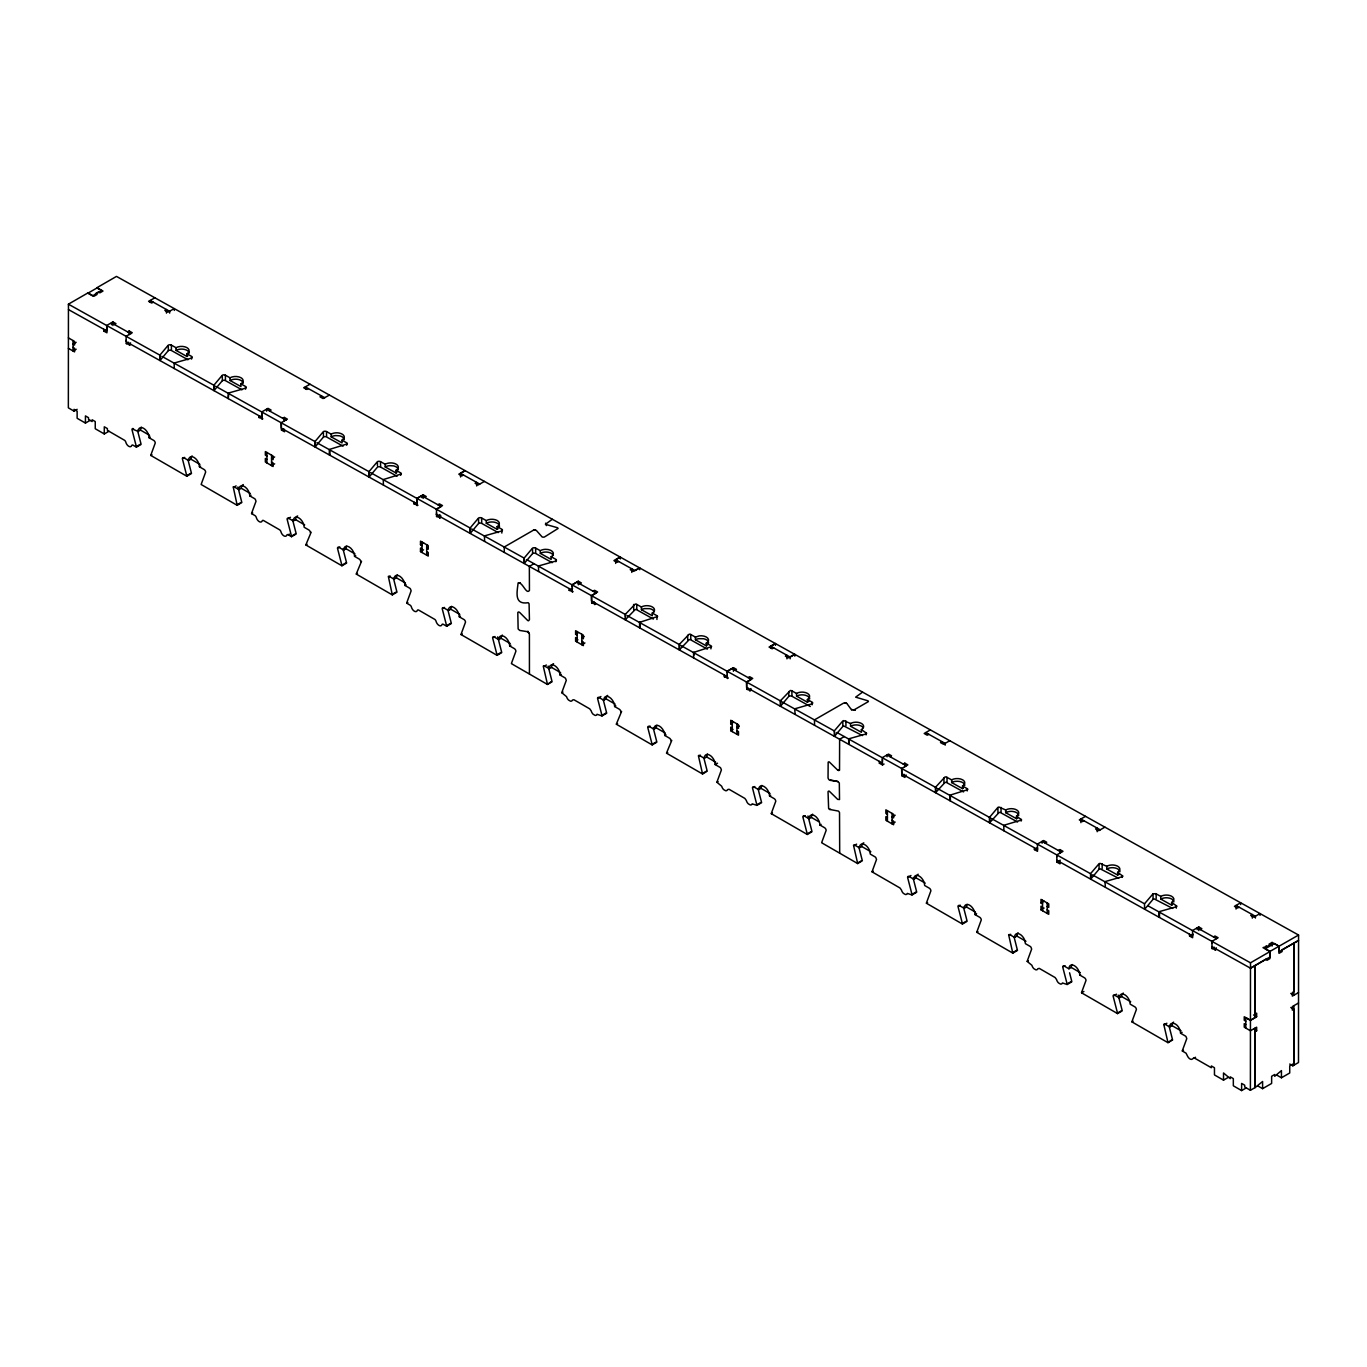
<?xml version="1.0" encoding="UTF-8"?>
<svg xmlns="http://www.w3.org/2000/svg" width="1367" height="1367" viewBox="0 0 1367 1367"><rect width="100%" height="100%" fill="white"/><g stroke="black" fill="none" stroke-linecap="round" stroke-linejoin="round"><path stroke-width="1.5" d="M114.435 324.543L115.973 323.637L112.88 321.911L106.677 325.5L106.746 330.917L68.435 309.574L68.35 407.844L74.04 411.125L77.133 409.331M1246.26 1087.91L1241.612 1090.593L1241.612 1083.416L1244.722 1085.21L1244.722 1087.004L1250.395 1090.285L1250.48 968.195L1266.85 958.575L1266.85 960.369L1269.96 958.575L1269.96 951.415L1298.565 935.045L1298.496 1062.518L1293.831 1065.218L1293.866 1005.685M1255.077 1028.069L1255.06 1087.602L1250.395 1090.285M1165.06 1024.276L1169.708 1026.976L1172.032 1025.626L1172.254 1024.02A7.604 4.391 60 0 1 1172.937 1022.721A7.724 4.46 60 0 1 1173.638 1022.123M544.562 666.054L549.209 668.736L549.585 666.652A7.706 4.46 60 0 1 551.67 664.909L552.644 664.892A7.672 4.426 60 0 1 559.188 671.077L560.077 675.008L564.725 677.707A2.221 1.282 60 0 1 565.579 678.476L566.28 680.39L561.905 692.283A2.187 1.264 60 0 0 561.837 692.761L566.57 696.674A4.391 2.529 60 0 0 568.587 700.075L570.415 701.134A4.391 2.529 60 0 0 572.431 700.058L573.884 699.716L589.741 708.858L591.21 710.891A4.391 2.529 60 0 0 593.21 714.292L595.038 715.351A4.391 2.529 60 0 0 597.054 714.275L602.01 715.932L606.658 713.249A2.204 1.264 60 0 0 606.589 712.703L603.308 700.007M703.715 757.455L707.217 771.176L702.57 773.995L698.383 755.678A2.153 1.247 60 0 1 699.665 755.609L704.33 758.309L704.723 756.207A7.706 4.46 60 0 1 706.79 754.481L707.764 754.464A7.672 4.426 60 0 1 714.309 760.633L715.197 764.58L719.845 767.263A2.221 1.282 60 0 1 720.699 768.049L721.4 769.946L717.026 781.839A2.187 1.264 60 0 0 716.974 782.317L721.708 786.247A4.391 2.529 60 0 0 723.707 789.63L725.535 790.69A4.391 2.529 60 0 0 727.552 789.613L729.021 789.272L744.861 798.413L746.331 800.464A4.391 2.529 60 0 0 748.33 803.847L750.175 804.907A4.391 2.529 60 0 0 752.175 803.83L756.908 805.368L761.573 802.685A2.204 1.264 60 0 0 761.504 802.139L758.002 788.588M913.139 878.144L916.625 891.694A2.204 1.264 60 0 1 916.693 892.241L912.028 894.941A2.204 1.264 60 0 0 911.977 894.394L907.603 877.443A2.204 1.264 60 0 1 909.158 876.555L913.805 879.237L914.181 877.153A7.655 4.426 60 0 1 919.222 876.11A7.655 4.426 60 0 1 924.263 882.962L924.673 885.508L929.321 888.191A2.204 1.264 60 0 1 930.876 890.891L926.501 902.767A2.187 1.264 60 0 0 926.433 903.245L962.419 924.024L967.084 921.341A2.204 1.264 60 0 0 967.016 920.794L963.513 907.244M962.419 924.024A2.204 1.264 60 0 0 962.368 923.477L957.994 906.543A2.204 1.264 60 0 1 959.549 905.638L964.196 908.337L964.572 906.253A7.655 4.426 60 0 1 969.613 905.193A7.655 4.426 60 0 1 974.637 912.045L975.064 914.608L979.712 917.291A2.204 1.264 60 0 1 981.267 919.974L976.892 931.867A2.187 1.264 60 0 0 976.824 932.345L1012.81 953.124L1017.475 950.441L1013.972 936.583M1069.575 972.791L1071.745 981.267A2.204 1.264 60 0 1 1071.813 981.814L1067.166 984.496A2.204 1.264 60 0 0 1067.097 983.95L1062.723 967.016A2.204 1.264 60 0 1 1064.278 966.11L1068.926 968.793L1069.319 966.708A7.655 4.426 60 0 1 1074.342 965.666A7.655 4.426 60 0 1 1079.383 972.535M1118.206 995.108L1122.136 1010.35A2.204 1.264 60 0 1 1122.204 1010.897L1117.557 1013.596A2.204 1.264 60 0 0 1117.488 1013.032L1113.114 996.099A2.204 1.264 60 0 1 1114.669 995.21L1119.317 997.893L1119.71 995.808A7.655 4.426 60 0 1 1124.733 994.749A7.655 4.426 60 0 1 1129.774 1001.618L1130.184 1004.164L1134.832 1006.847A2.204 1.264 60 0 1 1136.387 1009.529L1132.013 1021.422A2.187 1.264 60 0 0 1131.944 1021.901L1167.948 1042.662L1172.596 1039.979L1169.093 1026.121M529.439 674.051L529.405 634.049L527.799 631.742L519.75 630.443L518.127 628.957L517.803 612.724A2.204 1.264 60 0 1 519.75 612.536L527.457 620.259A2.187 1.264 60 0 0 528.516 620.806L529.439 619.695L529.08 603.855A2.187 1.264 60 0 0 528.158 602.71C514.009 604.949 516.999 592.441 518.127 582.906C522.587 581.659 526.295 595.089 529.439 590.441L529.354 566.382L534.019 563.7M839.697 853.179L839.526 812.699A2.187 1.264 60 0 0 838.415 811.092L829.649 809.435A2.187 1.264 60 0 1 828.624 808.495L828.043 791.835A2.204 1.264 60 0 1 829.291 791.203L837.698 799.387L839.526 799.541L839.321 782.983L837.698 781.48L830.008 780.318A2.204 1.264 60 0 1 828.043 777.874L828.163 762.256A2.187 1.264 60 0 1 829.291 761.949L837.698 770.134L839.526 770.27L839.628 739.257L844.276 736.574M862.56 692.112L855.657 697.153L867.96 700.81A2.204 1.247 -0.9 0 1 868.353 701.63L853.811 710.02M311.146 532.19L306.003 544.527A2.17 1.264 60 0 0 305.935 545.006L341.921 565.784L346.586 563.101A2.187 1.264 60 0 0 346.517 562.555L343.014 549.004M361.537 561.29L356.394 573.627A2.17 1.264 60 0 0 356.326 574.106L392.312 594.884L396.977 592.184L393.474 578.326M392.312 594.884L388.331 576.378A2.204 1.264 60 0 1 389.424 576.498L394.089 579.181A7.672 4.426 60 0 1 394.465 577.096A7.706 4.46 60 0 1 396.55 575.353A7.672 4.426 60 0 1 404.547 582.906L404.94 585.452L409.604 588.135A2.204 1.264 60 0 1 410.442 588.921L411.142 590.817L406.785 602.71A2.17 1.264 60 0 0 406.717 603.189L409.98 605.085A2.204 1.264 60 0 1 411.228 606.521L411.45 607.119A4.391 2.529 60 0 0 414.372 611.186A4.391 2.529 60 0 0 417.294 610.485L417.516 610.143A2.204 1.264 60 0 1 418.763 610.143L434.621 619.302A2.204 1.264 60 0 1 435.851 620.738L436.073 621.336A4.391 2.529 60 0 0 438.995 625.403A4.391 2.529 60 0 0 441.934 624.719L442.139 624.36A2.204 1.264 60 0 1 443.386 624.36L446.667 626.257L451.315 623.574A2.187 1.264 60 0 0 451.247 623.01L447.761 609.46M621.609 711.438L616.466 723.775A2.187 1.264 60 0 0 616.397 724.254L652.179 744.912L656.826 742.213A2.204 1.264 60 0 0 656.758 741.666L653.272 728.115M671.778 740.401L666.635 752.739A2.187 1.264 60 0 0 666.583 753.217L702.57 773.995M858.852 847.01L862.338 860.749L857.69 863.568L853.504 845.233A2.153 1.247 60 0 1 854.785 845.165L859.467 847.865A7.689 4.443 60 0 1 861.928 844.037L862.885 844.02A7.689 4.443 60 0 1 869.446 850.206L870.318 854.136L874.965 856.819A2.221 1.282 60 0 1 875.82 857.605L876.52 859.501L872.163 871.394A2.187 1.264 60 0 0 872.095 871.873L899.982 887.986L901.451 890.02A4.391 2.529 60 0 0 903.467 893.403L905.296 894.462A4.391 2.529 60 0 0 907.295 893.403L912.028 894.941M1012.81 953.124L1008.641 934.806A2.153 1.247 60 0 1 1009.905 934.738L1014.587 937.42A7.689 4.443 60 0 1 1017.048 933.593L1018.022 933.576A7.689 4.443 60 0 1 1024.567 939.761L1025.438 943.691L1030.103 946.374A2.221 1.282 60 0 1 1030.957 947.16L1031.658 949.074L1027.283 960.967A2.187 1.264 60 0 0 1027.215 961.428L1031.948 965.358A4.391 2.529 60 0 0 1033.965 968.759L1035.793 969.801A4.391 2.529 60 0 0 1037.792 968.742L1039.262 968.383L1055.119 977.542L1056.571 979.575A4.391 2.529 60 0 0 1058.588 982.976L1060.416 984.018A4.391 2.529 60 0 0 1062.432 982.958L1067.166 984.496M1169.708 1026.976A7.706 4.443 60 0 1 1171.314 1023.473C1176.56 1022.106 1180.37 1028.685 1180.575 1033.247L1185.223 1035.93A2.221 1.282 60 0 1 1186.078 1036.716L1186.778 1038.612L1182.404 1050.505A2.204 1.264 60 0 0 1182.335 1050.984L1186.078 1053.222L1187.513 1056.11A4.391 2.546 60 0 0 1192.485 1058.981L1193.938 1057.75L1211.367 1067.747L1211.367 1065.952L1214.46 1067.747L1214.46 1074.923L1223.516 1080.135L1228.164 1077.452M967.135 904.458L966.913 904.903A7.655 4.426 60 0 0 966.52 906.987L964.196 908.337M761.897 785.41L761.607 785.803A7.724 4.46 60 0 0 761.009 788.332L758.685 789.682L754.037 786.999A2.204 1.264 60 0 0 752.482 787.888L756.84 804.821A2.204 1.264 60 0 1 756.908 805.368M1072.138 964.538L1071.643 965.375A7.655 4.426 60 0 0 1071.267 967.46L1068.926 968.793M552.319 519.255L545.416 524.296L556.95 527.577A2.187 1.247 -0.9 0 1 558.078 528.465L544.527 536.958A2.204 1.247 -0.9 0 1 542.118 536.941L536.291 530.362L533.506 530.157L504.235 547.005L504.303 552.439M545.587 523.185L546.424 525.594M168.278 345.834L168.363 350.567L160.247 360.222A2.204 1.247 -0.8 0 1 159.871 360.512L159.785 355.095A2.204 1.247 -0.9 0 0 160.161 354.805L168.278 345.15A2.204 1.247 -0.9 0 1 171.371 345.116L176.035 347.714A7.689 4.357 -0.8 0 1 186.886 347.611A7.689 4.357 -0.8 0 1 186.886 353.763L186.92 356.479L176.07 350.43L176.035 347.714M222.291 375.925L222.36 380.658L214.243 390.313A2.204 1.247 -0.8 0 1 213.867 390.603L213.782 385.186A2.204 1.247 -0.8 0 0 214.175 384.879L222.274 375.241A2.187 1.247 -0.9 0 1 223.829 374.866L224.273 374.883A2.221 1.264 -0.9 0 1 225.384 375.207L230.032 377.805A7.655 4.34 -0.9 0 1 240.882 377.702A7.706 4.374 -0.9 0 1 242.984 379.906A7.655 4.34 -0.9 0 1 240.882 383.854L240.934 386.571L230.066 380.522L230.032 377.805M323.449 434.979L323.483 437.013L315.367 446.65A2.204 1.247 -0.8 0 1 314.991 446.941L314.906 441.524A2.204 1.247 -0.8 0 0 315.281 441.233L323.398 431.596A2.204 1.247 -0.9 0 1 326.491 431.562L331.156 434.142A7.706 4.374 -0.9 0 1 336.59 432.809A7.638 4.323 -0.9 0 1 339.563 433.151A7.706 4.374 -0.9 0 1 344.125 436.261A7.638 4.323 -0.9 0 1 344.108 437.953L342.006 440.191L342.058 442.908L331.19 436.859L331.156 434.142M380.504 467.053A2.136 1.213 -0.8 0 0 377.48 467.104L369.363 476.741A2.204 1.247 -0.9 0 1 368.987 477.032L368.902 471.615A2.204 1.247 -0.9 0 0 369.278 471.325L377.395 461.67A2.204 1.247 -0.9 0 1 380.504 461.653L385.152 464.233L385.204 466.95L396.054 472.999A7.689 4.357 -0.9 0 0 396.874 472.435M478.535 518.691L478.604 523.441L470.487 533.079A2.204 1.247 -0.9 0 1 470.111 533.369L470.026 527.952A2.204 1.247 -0.9 0 0 470.402 527.662L478.518 518.025A2.204 1.247 -0.9 0 1 481.628 517.99L486.276 520.588A7.689 4.357 -0.8 0 1 497.127 520.468A7.689 4.357 -0.8 0 1 497.144 526.637L497.178 529.337L486.31 523.288L486.276 520.588M532.532 548.782L532.6 553.532L524.484 563.17A2.204 1.247 -0.9 0 1 524.108 563.46L524.022 558.044A2.204 1.247 -0.8 0 0 524.415 557.753L532.532 548.116A2.204 1.247 -0.9 0 1 535.642 548.082L540.273 550.679A7.706 4.374 -0.9 0 1 545.689 549.329A7.689 4.357 -0.9 0 1 553.242 554.472A7.706 4.374 -0.9 0 1 551.14 556.728L551.174 559.428L540.324 553.379L540.273 550.679M653.323 619.029L636.834 609.836A2.187 1.247 -0.8 0 0 635.279 609.494L625.232 619.815L625.146 614.381A2.204 1.247 -0.6 0 0 625.539 614.091L635.194 604.077A2.187 1.247 -0.8 0 1 636.749 604.419L641.396 607.016A7.689 4.357 -0.9 0 1 646.83 605.684L648.334 605.752A7.672 4.357 -0.9 0 1 654.178 608.708A7.672 4.357 -0.9 0 1 652.247 613.065L652.298 615.782L641.448 609.733L641.396 607.016M707.337 649.12L690.831 639.927A2.187 1.247 -0.8 0 0 689.276 639.585L679.621 649.598A2.204 1.247 -0.9 0 1 679.228 649.889L679.16 644.472A2.204 1.247 -0.8 0 0 679.536 644.182L689.207 634.168A2.187 1.247 -0.8 0 1 690.745 634.51L695.41 637.107L699.34 635.877A7.672 4.357 -0.9 0 1 708.362 639.209L708.516 640.046A7.689 4.357 -0.9 0 1 706.261 643.156L706.295 645.856L695.444 639.807L695.41 637.107M788.776 691.565L788.844 696.299L780.745 705.953A2.204 1.247 -0.9 0 1 780.352 706.243L780.284 700.827A2.204 1.247 -0.9 0 0 780.66 700.536L790.314 690.506A2.187 1.23 -0.9 0 1 791.869 690.865L796.534 693.445A7.672 4.357 -0.9 0 1 801.951 692.112L803.454 692.18A7.672 4.357 -0.9 0 1 809.486 697.238A7.706 4.374 -0.9 0 1 807.384 699.494L807.419 702.211L796.568 696.162L796.534 693.445M862.457 735.566L843.952 726.048A2.221 1.264 -0.9 0 0 842.858 726.39L834.741 736.044A2.187 1.247 -0.9 0 1 834.366 736.335L834.28 730.918L842.773 720.973A2.221 1.264 -0.9 0 1 843.883 720.631L850.53 723.536A7.706 4.374 -0.9 0 1 854.46 722.306A7.638 4.323 -0.9 0 1 857.451 722.272A7.672 4.34 -0.9 0 1 863.295 725.228A7.672 4.34 -0.9 0 1 861.381 729.585L861.432 732.302L850.564 726.253L850.53 723.536M963.581 791.903L946.391 782.454A2.17 1.23 -0.9 0 0 945.075 782.385L935.865 792.382A2.187 1.247 -0.8 0 1 935.472 792.672L935.404 787.255A2.187 1.247 -0.8 0 0 935.78 786.965L944.99 776.969A2.17 1.23 -0.9 0 1 946.323 777.037L951.654 779.873A7.672 4.34 -0.9 0 1 962.505 779.771A7.655 4.34 -0.9 0 1 964.606 783.684A7.706 4.374 -0.9 0 1 962.505 785.94L962.539 788.639L951.688 782.59L951.654 779.873M1017.578 821.994L1000.405 812.545A2.17 1.23 -0.9 0 0 999.089 812.476L989.862 822.473A2.187 1.247 -0.8 0 1 989.486 822.763L989.4 817.346A2.187 1.247 -0.8 0 0 989.776 817.056L997.893 807.401A2.221 1.264 -0.9 0 1 999.004 807.06L1005.651 809.965L1005.685 812.682L1016.552 818.73A7.724 4.374 -0.9 0 0 1018.022 817.551M1118.702 878.332L1100.196 868.831A2.221 1.264 -0.9 0 0 1099.102 869.173L1090.986 878.81A2.187 1.247 -0.9 0 1 1090.61 879.101L1090.524 873.684L1099.017 863.756A2.221 1.264 -0.9 0 1 1100.127 863.397L1106.774 866.319A7.706 4.374 -0.9 0 1 1110.705 865.089A7.638 4.323 -0.9 0 1 1113.695 865.055A7.672 4.357 -0.9 0 1 1119.539 867.994A7.672 4.357 -0.9 0 1 1117.625 872.368M1172.698 908.423L1154.209 898.905A2.221 1.264 -0.9 0 0 1153.099 899.264L1144.982 908.901A2.187 1.247 -0.8 0 1 1144.606 909.192L1144.521 903.775L1153.013 893.847L1155.816 893.676L1160.771 896.41A7.706 4.374 -0.9 0 1 1164.701 895.18A7.672 4.34 -0.9 0 1 1167.726 895.146A7.621 4.323 -0.9 0 1 1171.639 896.291A7.672 4.34 -0.9 0 1 1171.622 902.459L1171.673 905.159L1160.822 899.11L1160.771 896.41M812.613 814.185L811.998 814.903A7.724 4.46 60 0 0 811.4 817.432L809.076 818.765L804.411 816.082A2.204 1.264 60 0 0 802.873 816.988L807.231 833.921A2.204 1.264 60 0 1 807.299 834.468L811.947 831.785A2.204 1.264 60 0 0 811.895 831.239L807.965 815.979M607.683 695.393L606.709 696.367A7.724 4.46 60 0 0 606.094 698.896L603.77 700.246L599.122 697.563A2.204 1.264 60 0 0 597.567 698.452L601.941 715.385A2.204 1.264 60 0 1 602.01 715.932M1123.247 993.04L1122.034 994.458A7.655 4.426 60 0 0 1121.658 996.543L1119.317 997.893M834.28 730.918L781.958 701.852M1090.524 873.684L990.938 818.286M68.487 309.591L68.401 304.175L87.932 292.914L93.947 296.263L97.057 294.469L95.502 293.615L98.339 291.957L99.894 292.828L103.003 291.034L96.972 287.685L116.485 276.407L1298.565 935.045M76.142 342.331L73.032 344.125L74.587 345.031L74.587 341.442L68.384 337.871M154.915 297.818L148.559 301.321L151.652 303.047L153.207 302.141M103.807 329.276L103.841 331.087L106.421 329.584M76.159 349.217L73.049 351.011L73.049 340.554M127.609 331.891L129.164 330.985L132.257 332.711L126.054 336.299L126.328 343.613L130.207 344.894M126.328 343.613L128.652 342.263M130.566 342.861L129.421 345.338M74.04 411.125L74.04 409.331L77.133 411.125L77.133 418.285L85.438 423.069L90.085 420.387M85.438 423.069L85.438 415.91L88.53 417.704L88.53 419.481L92.136 421.566L92.136 419.772L95.246 421.566L95.246 428.742L104.285 433.954L108.933 431.271M132.753 429.204L138.187 431.442L140.511 430.092A7.724 4.46 60 0 1 141.109 427.563A7.655 4.426 60 0 1 141.399 427.17M138.187 431.442A7.672 4.426 60 0 1 143.62 428.298A7.672 4.426 60 0 1 149.037 437.713L150.199 437.03M137.503 430.349L141.006 443.899A2.187 1.264 60 0 1 141.057 444.446L136.41 447.129A2.187 1.264 60 0 0 136.341 446.582L140.22 444.343M187.894 459.432L191.397 472.982A2.187 1.264 60 0 1 191.448 473.546L186.801 476.229L150.814 455.45L151.976 454.784M126.26 340.007L126.294 341.801L261.883 417.345L261.798 411.928L268 408.34L271.11 410.083L269.555 410.971M310.036 384.247L303.679 387.75L306.789 389.475L308.327 388.587M183.144 458.287L184.699 457.398M258.927 415.705L258.961 417.516L261.541 416.029M186.801 476.229A2.187 1.264 60 0 0 186.732 475.682L182.375 458.731A2.204 1.264 60 0 1 183.93 457.842L188.578 460.525L190.902 459.192A7.724 4.46 60 0 1 191.5 456.663A7.655 4.426 60 0 1 192.115 455.929M258.961 417.516L262.84 418.798M282.73 418.319L284.285 417.431L287.395 419.156L281.175 422.728L281.26 428.144L417.003 503.791L416.918 498.357L423.121 494.786L426.231 496.511L424.676 497.4M321.518 395.934L319.963 396.823L323.073 398.549L329.43 395.063M188.578 460.525A7.672 4.426 60 0 1 193.994 457.398A7.672 4.426 60 0 1 199.428 466.796L200.59 466.13M186.732 475.682L190.611 473.443M281.346 422.813L281.448 430.041L283.772 428.708M274.664 456.954L271.572 458.748L273.11 459.654L273.11 456.065L265.352 451.588L265.352 455.16L266.907 456.065M233.535 487.387L236.115 485.883M274.664 463.823L271.572 465.617L271.572 455.16M237.875 486.96L241.839 502.492L237.192 505.312L233.21 486.823A2.204 1.264 60 0 1 234.304 486.942L238.969 489.625L241.293 488.275A7.655 4.426 60 0 1 243.292 484.584M238.969 489.625A7.672 4.426 60 0 1 239.345 487.541A7.706 4.46 60 0 1 241.412 485.798A7.672 4.426 60 0 1 249.426 493.35L249.819 495.896L250.981 495.213M237.123 504.765L241.002 502.526M289.428 534.121L288.266 534.805A2.204 1.264 60 0 0 287.019 534.805L286.797 535.146A4.391 2.529 60 0 1 283.875 535.847A4.391 2.529 60 0 1 280.953 531.78L280.731 531.182A2.204 1.264 60 0 0 279.483 529.73L263.643 520.588A2.204 1.264 60 0 0 262.396 520.588L262.174 520.93A4.391 2.529 60 0 1 259.252 521.63A4.391 2.529 60 0 1 256.33 517.563L256.107 516.965A2.204 1.264 60 0 0 254.86 515.513L251.596 513.633L252.758 512.967M287.873 518.759L290.47 517.273M292.623 519.904L296.126 533.455A2.187 1.264 60 0 1 296.195 534.001L291.53 536.701A2.187 1.264 60 0 0 291.479 536.137L287.104 519.204A2.204 1.264 60 0 1 288.659 518.315L293.307 520.998L295.631 519.648A7.724 4.46 60 0 1 296.246 517.119A7.655 4.426 60 0 1 297.647 515.94M291.479 536.137L295.357 533.899M305.935 545.006L307.097 544.339M465.002 470.607L458.799 474.178L461.909 475.904L463.464 475.015M440.447 517.768L436.569 516.487L436.466 509.259L441.114 506.559L421.737 495.76L417.072 498.442L417.106 500.254M460.559 476.98L460.508 473.375L465.173 470.692M414.064 502.15L414.081 503.945L417.448 502.014M338.264 547.842L339.819 546.954M414.081 503.945L417.96 505.226M341.921 565.784A2.187 1.264 60 0 0 341.87 565.237L337.495 548.304A2.204 1.264 60 0 1 339.05 547.398L343.698 550.098L346.022 548.748A7.724 4.46 60 0 1 346.637 546.219M437.85 504.748L439.405 503.859L442.515 505.585L436.312 509.173M343.698 550.081A7.672 4.426 60 0 1 349.132 546.954A7.672 4.426 60 0 1 354.549 556.352L355.728 555.685M484.396 481.406L478.194 484.977L475.084 483.252L476.639 482.363L476.69 485.968M341.853 565.237L345.731 562.999M436.569 516.487L439.935 514.539M440.806 515.735L439.678 518.213M356.326 574.106L357.488 573.422M426.692 548.304L428.247 549.209L428.247 545.621L420.489 541.144L420.489 544.732L423.582 542.938M422.027 548.902L420.489 548.013L420.489 551.602L423.582 549.807M388.655 576.942L390.21 576.054M394.089 579.181L396.413 577.831A7.655 4.426 60 0 1 397.301 574.926M404.94 585.452L406.102 584.786M392.244 594.32L396.122 592.082M406.717 603.189L407.879 602.522M443.011 608.315L444.548 607.426M451.64 606.299A7.655 4.426 60 0 0 451.366 606.692A7.724 4.46 60 0 0 450.751 609.221L448.427 610.553L443.779 607.871A2.204 1.264 60 0 0 442.225 608.759L446.599 625.71A2.187 1.264 60 0 1 446.667 626.257M448.427 610.553A7.672 4.426 60 0 1 453.861 607.426A7.672 4.426 60 0 1 459.295 616.825L460.457 616.158M446.599 625.71L450.478 623.472M520.331 582.94L519.75 583.282A2.187 1.264 60 0 0 518.691 582.735M497.708 636.868L501.638 652.11A2.187 1.264 60 0 1 501.706 652.657L497.058 655.34L461.055 634.561L462.234 633.895M579.796 583.846L581.351 582.94L578.241 581.214L572.038 584.803L572.124 590.219L436.381 514.59M620.14 557.035L613.92 560.607L617.03 562.35L618.585 561.444M615.697 563.426L615.628 559.804L620.293 557.121L620.31 558.932M569.185 588.579L569.202 590.39L572.568 588.442M493.384 637.415L494.939 636.509M569.202 590.39L573.081 591.672M497.058 655.34A2.187 1.264 60 0 0 496.99 654.793L492.616 637.859A2.204 1.264 60 0 1 494.171 636.971L498.818 639.653L501.142 638.304A7.724 4.46 60 0 1 501.757 635.775A7.655 4.426 60 0 1 502.355 635.057M592.988 591.176L594.542 590.288L597.635 592.014L591.433 595.602L591.518 601.019L727.244 676.648L727.159 671.231L733.378 667.643L736.471 669.369L734.916 670.274M528.038 631.281L527.457 631.605A2.187 1.264 60 0 1 528.516 632.306M639.517 567.835L633.314 571.423L630.221 569.697L631.759 568.792L631.81 572.414M498.818 639.653A7.672 4.426 60 0 1 504.252 636.509A7.672 4.426 60 0 1 509.686 645.925L510.848 645.241M496.99 654.793L500.869 652.555M572.226 586.699L572.209 584.888L576.857 582.188L596.251 593.005L591.586 595.687L591.689 602.915L594.03 601.565M591.689 602.915L595.568 604.197M584.136 636.526L581.812 637.876L583.367 638.765L583.367 635.177L575.61 630.7L575.61 634.288L577.933 632.938M577.164 638.474L575.61 637.569L575.61 641.157L577.933 639.807M543.776 666.498L546.373 665.011M584.922 642.951L581.812 644.746L581.812 634.288M549.209 668.736L551.533 667.404A7.655 4.426 60 0 1 552.148 664.875A7.706 4.46 60 0 1 552.746 664.157A7.655 4.426 60 0 1 553.532 663.696M560.077 675.008L561.239 674.341M548.133 666.088L552.097 681.757L547.449 684.44L551.26 681.655M561.837 692.761L562.999 692.078M598.336 698.007L600.933 696.521M603.77 700.246A7.672 4.426 60 0 1 609.204 697.102A7.672 4.426 60 0 1 614.637 706.517L615.799 705.833M601.941 715.385L605.82 713.147M616.397 724.254L617.559 723.587M775.448 645.361L775.414 643.549L769.057 647.052L772.15 648.778L773.705 647.873M770.783 648.043L770.766 646.232L775.414 643.549M724.305 675.008L724.339 676.819L726.919 675.315M724.339 676.819L728.218 678.1M648.522 726.971L650.077 726.082M652.179 744.912A2.204 1.264 60 0 0 652.11 744.349L647.736 727.415A2.204 1.264 60 0 1 649.291 726.526L653.939 729.209L656.28 727.876A7.724 4.46 60 0 1 656.878 725.33M748.108 677.622L749.663 676.716L752.756 678.442L746.553 682.03L746.741 689.293L750.62 690.574M794.637 654.263L788.434 657.852L785.341 656.126L786.879 655.22L786.948 658.843M770.766 646.232L790.143 657.049L794.808 654.366L794.825 656.16M653.956 729.209A7.672 4.426 60 0 1 659.372 726.065A7.672 4.426 60 0 1 664.806 735.48L665.968 734.814M746.741 689.293L748.296 688.404M652.11 744.349L655.989 742.11M750.979 688.558L749.851 691.036M666.583 753.217L667.745 752.551M739.274 726.082L736.933 727.432L738.488 728.321L738.488 724.749L730.73 720.272L730.73 723.844L733.054 722.511M732.285 728.03L730.73 727.124L730.73 730.713L733.054 729.38M698.913 756.071L700.451 755.165M704.33 758.309L706.671 756.959A7.655 4.426 60 0 1 707.269 754.43A7.706 4.46 60 0 1 707.542 754.037M715.197 764.58L717.521 763.23M702.501 773.449L706.38 771.21M851.692 710.071L846.839 703.458L843.747 703.031L814.476 719.879L814.561 725.296M716.974 782.317L718.136 781.634M753.251 787.443L754.806 786.538M758.685 789.682A7.672 4.426 60 0 1 764.119 786.538A7.672 4.426 60 0 1 769.536 795.953L770.698 795.269M756.84 804.821L760.718 802.583M838.279 769.792L838.757 770.68M807.299 834.468L771.313 813.69L772.475 813.023M830.589 779.976L838.056 781.599M930.38 729.91L924.177 733.481L927.27 735.207L928.825 734.318M890.037 756.703L891.592 755.814L888.499 754.088L882.296 757.66L882.484 764.939L884.039 764.033M879.357 761.402L879.374 763.196L880.16 762.752M803.642 816.526L805.197 815.638M903.228 764.05L904.783 763.162L907.876 764.888L901.673 768.459L901.793 775.687L904.886 777.413L906.031 774.935M942.017 741.666L940.462 742.554L943.555 744.28L949.775 740.709M830.589 809.23L829.649 809.435M901.793 775.687L904.117 774.337M809.076 818.782A7.672 4.426 60 0 1 814.493 815.638A7.672 4.426 60 0 1 819.927 825.036L821.089 824.369M807.231 833.921L811.109 831.683M895.163 815.21L892.07 816.988L893.608 817.893L893.608 814.305L885.867 809.828L885.867 813.416L887.405 814.305M854.033 845.626L856.613 844.14M895.163 822.063L892.07 823.857L892.07 813.416M859.467 847.865L861.791 846.515A7.655 4.426 60 0 1 862.167 844.43A7.689 4.443 60 0 1 863.004 843.268A7.655 4.426 60 0 1 863.79 842.824M857.622 863.004L861.5 860.766M872.095 871.873L873.257 871.206M908.372 876.999L910.969 875.512M913.805 879.237L916.129 877.904A7.655 4.426 60 0 1 916.522 875.803L918.146 874.197M911.977 894.377L915.856 892.138M926.433 903.245L927.595 902.579M1085.518 816.338L1079.298 819.91L1082.408 821.635L1083.946 820.747M1034.392 847.779L1034.426 849.591L1037.006 848.104M1045.174 843.131L1046.729 842.243L1043.619 840.517L1037.416 844.088L1037.519 851.316L1034.426 849.591M958.763 906.099L960.317 905.193M1058.348 850.479L1059.903 849.591L1063.013 851.316L1056.811 854.905L1056.913 862.133L1060.006 863.859L1059.989 862.047M1104.895 827.138L1098.692 830.709L1095.582 828.983L1097.137 828.094L1097.188 831.7M1056.913 862.133L1060.279 860.185M975.064 914.608L976.602 913.703M962.368 923.477L966.247 921.238M976.824 932.345L977.986 931.679M1047.19 906.56L1048.745 907.449L1048.745 903.86L1040.988 899.383L1040.988 902.972L1044.08 901.178M1042.543 907.158L1040.988 906.253L1040.988 909.841L1044.08 908.047M1009.154 935.182L1010.709 934.293M1014.587 937.42L1016.911 936.087A7.655 4.426 60 0 1 1017.287 934.003A7.689 4.443 60 0 1 1018.125 932.824M1012.742 952.577L1016.621 950.338M1027.215 961.428L1028.377 960.762M1063.509 966.554L1065.047 965.666M1079.417 972.535L1079.793 975.064L1080.562 974.62M1067.097 983.95L1070.976 981.711M1117.557 1013.596L1081.57 992.818L1083.894 991.468M1200.294 929.577L1201.849 928.671L1198.739 926.946L1192.537 930.534L1192.639 937.745L1189.546 936.019L1189.512 934.225M1189.546 936.019L1192.913 934.088M1239.066 907.175L1237.528 908.081L1234.418 906.355L1240.638 902.767L1240.655 904.578M1213.469 936.908L1215.024 936.019L1218.134 937.745L1211.931 941.333L1212.033 948.561L1215.912 949.843M1113.9 995.654L1116.48 994.168M1212.033 948.561L1214.357 947.211M1216.271 947.809L1215.143 950.287M1117.488 1013.032L1121.367 1010.794M1131.944 1021.901L1133.123 1021.234M1269.96 951.415L1265.295 948.732L1274.352 943.503L1278.999 946.186L1278.999 953.363L1282.109 951.569L1282.109 949.775L1298.565 940.428L1279.136 951.74L1279.051 946.323L1272.079 942.427L1268.969 944.221L1270.524 945.093L1263.023 947.656L1269.994 951.552L1270.08 956.968L1250.566 968.229L1211.999 946.75M1147.904 905.757L1250.48 962.812L1269.994 951.552M1164.274 1024.737L1166.871 1023.234M1180.575 1033.247L1182.113 1032.341M1167.948 1042.662L1171.758 1039.877M1182.335 1050.984L1183.497 1050.317M1245.781 1028.069L1245.781 1017.629L1250.429 1020.312L1255.094 1017.629L1255.145 965.495L1255.094 1014.041L1256.649 1013.152L1256.649 1016.723L1250.429 1020.312L1244.243 1016.74L1244.243 1020.312L1245.781 1021.217M1298.53 992.545L1292.328 996.133L1292.328 992.545L1293.866 991.656L1293.866 942.974L1293.883 995.244L1290.773 993.45M1194.382 1057.938L1195.544 1057.272M1298.53 1003.002L1292.328 1006.573L1292.328 1010.162L1293.866 1009.273L1293.866 1065.235L1292.84 1065.833L1289.73 1064.039M1245.781 1024.498L1244.243 1023.61L1244.243 1027.181L1250.429 1030.769L1256.649 1027.181L1256.649 1030.769L1255.094 1031.658L1255.094 1087.619L1262.595 1081.502L1262.595 1088.662L1257.93 1085.979M1262.595 1088.662L1271.635 1083.45L1271.635 1076.273L1274.745 1074.479L1274.745 1076.273L1281.443 1070.617L1281.443 1077.777L1276.778 1075.094M1281.443 1077.777L1289.73 1072.992L1289.73 1065.833L1292.84 1064.039L1292.84 1065.833M484.619 541.332L484.431 535.984A2.187 1.247 -0.8 0 1 484.926 535.761L501.792 530.977A2.204 1.247 -0.9 0 0 501.792 529.217L497.144 526.637M538.632 571.423L538.427 566.075A2.17 1.23 -0.9 0 1 538.94 565.853L555.788 561.068A2.187 1.247 -0.9 0 0 555.788 559.308L551.14 556.728M1105.373 886.961L1104.929 881.715A2.153 1.23 -0.8 0 1 1105.425 881.493L1122.29 876.708A2.221 1.264 -0.9 0 0 1122.888 876.093L1117.625 872.368L1117.676 875.068L1106.809 869.019L1106.774 866.319M795.133 714.087L794.671 708.841L812.032 703.851A2.187 1.247 -0.9 0 0 812.63 702.706A2.17 1.23 -0.8 0 0 812.032 702.091L807.384 699.494M640.064 622.19L640.149 627.607A2.17 1.23 -0.9 0 0 639.636 627.829L639.551 622.412A2.17 1.23 -0.9 0 1 640.064 622.19L657.561 616.534A2.187 1.247 -0.8 0 0 657.168 615.833L652.264 613.065M693.633 657.92L693.547 652.503A2.17 1.23 -0.9 0 1 694.06 652.281L711.558 646.625A2.187 1.23 -0.8 0 0 710.908 645.754L706.261 643.156M533.506 530.157L535.454 530.037M844.721 702.826L845.216 702.843A2.238 1.264 -0.9 0 1 846.549 703.236M324.782 397.746L305.388 386.946L305.422 388.741M460.508 473.375L479.749 484.089M615.628 559.804L635.023 570.603L639.671 567.92L639.705 569.731M1100.247 829.82L1080.853 819.021L1080.904 822.644M186.886 353.763L191.534 356.36A2.204 1.247 -0.9 0 1 191.534 358.12L174.686 362.887A2.187 1.247 -0.9 0 0 174.173 363.109L174.258 368.526M240.882 383.854L245.547 386.451A2.204 1.247 -0.9 0 1 245.547 388.211L228.682 392.978A2.187 1.247 -0.9 0 0 228.186 393.2L228.255 398.617L228.716 394.328M342.006 440.191L346.671 442.788A2.221 1.264 -0.9 0 1 347.133 443.164A2.153 1.23 -0.8 0 1 347.252 443.916L329.806 449.316A2.187 1.247 -0.8 0 0 329.31 449.538L329.379 454.972A2.187 1.247 -0.9 0 1 329.891 454.75L329.84 450.683M385.221 464.267A7.638 4.323 -0.9 0 1 389.151 463.02A7.638 4.34 -0.9 0 1 393.525 463.208A7.706 4.374 -0.9 0 1 396.02 464.131A7.706 4.374 -0.9 0 1 398.122 466.318A7.638 4.323 -0.9 0 1 398.122 468.044A7.706 4.374 -0.9 0 1 396.02 470.282L400.668 472.879A2.221 1.264 -0.9 0 1 401.129 473.255A2.153 1.23 -0.8 0 1 401.266 474.007L383.819 479.407A2.187 1.247 -1 0 0 383.307 479.629L383.392 485.046M861.381 729.585L866.627 733.31A2.221 1.264 -0.9 0 1 866.046 733.942L849.18 738.71A2.153 1.213 -0.9 0 0 848.685 738.932L848.753 744.349L849.197 740.06M962.505 785.94L967.614 788.913A2.17 1.23 -0.8 0 1 967.751 789.648L950.304 795.064A2.153 1.23 -0.9 0 0 949.809 795.286L949.877 800.703A2.153 1.23 -0.8 0 1 950.39 800.481L950.321 796.414M1005.719 809.999A7.638 4.323 -0.8 0 1 1015.373 809.349A7.638 4.323 -0.8 0 1 1018.176 814.595A7.706 4.374 -0.9 0 1 1016.501 816.014L1021.627 819.978L1004.318 825.138A2.153 1.23 -0.9 0 0 1003.805 825.36L1003.891 830.794M1171.639 902.459L1176.884 906.167A2.221 1.264 -0.9 0 1 1176.286 906.799L1159.438 911.584A2.153 1.23 -0.9 0 0 1158.926 911.806L1159.011 917.223A2.153 1.23 -0.9 0 1 1159.506 917.001L1159.455 912.934M187.963 359.743L171.456 350.55A2.204 1.247 -0.9 0 0 168.346 350.567M241.959 389.817L225.452 380.641A2.204 1.247 -0.9 0 0 222.36 380.658M343.083 446.172L326.576 436.979A2.136 1.213 -0.8 0 0 323.483 437.013M380.59 467.07L397.079 476.263M498.203 532.6L481.714 523.407A2.204 1.247 -0.9 0 0 478.604 523.441M552.2 562.691L535.71 553.498A2.204 1.247 -0.9 0 0 532.6 553.532M810.289 706.483L791.954 696.281A2.187 1.247 -0.9 0 0 788.844 696.316M130.873 333.702L111.479 322.902L111.513 324.697M285.993 420.13L266.599 409.331L266.633 411.142M906.338 765.776L887.029 755.028L887.046 756.822M1061.458 852.205L1042.064 841.406L1042.098 843.217M1216.579 938.651L1197.202 927.834L1197.219 929.645M68.401 304.175L159.785 355.095M161.802 356.309L213.782 385.186M215.473 386.212L314.906 441.524M316.939 442.754L368.902 471.615M370.594 472.64L470.026 527.952M471.769 529.012L524.022 558.044M526.688 559.616L625.146 614.381M627.18 615.611L679.16 644.472M680.851 645.514L780.284 700.827M836.946 732.49L935.404 787.255M937.266 788.383L989.4 817.346M1092.404 874.829L1144.521 903.775M882.364 763.076L746.638 687.447L746.638 682.082L751.286 679.382L731.977 668.634L727.329 671.317L727.347 673.128M1056.879 860.321L1192.622 935.951L1192.588 934.139M103.841 331.087L106.934 332.813L106.831 325.585M281.448 430.041L284.541 431.767L284.524 429.973M879.374 763.196L882.484 764.939M1290.773 1007.479L1293.866 1009.273M1253.539 1014.946L1256.649 1016.723M420.489 544.732L422.027 545.621M575.61 634.288L577.164 635.177M730.73 723.844L732.285 724.749M1040.988 902.972L1042.543 903.86M73.032 347.406L74.587 348.312L74.587 351.9L68.384 348.312M266.907 459.346L265.352 458.458L265.352 462.029L273.11 466.506L273.11 462.935L271.572 462.029M426.692 551.602L428.247 552.49L428.247 556.079L420.489 551.602M581.812 641.157L583.367 642.046L583.367 645.634L575.61 641.157M736.933 730.713L738.488 731.618L738.488 735.19L730.73 730.713M887.405 817.586L885.867 816.697L885.867 820.285L893.608 824.762L893.608 821.174L892.07 820.285M1047.19 909.841L1048.745 910.73L1048.745 914.318L1040.988 909.841M1253.539 1028.975L1256.649 1030.769M140.511 430.092L149.567 435.321M190.902 459.192L199.941 464.404M241.293 488.275L250.332 493.504M295.631 519.648L304.687 524.877M346.022 548.748L355.078 553.977M396.413 577.831L405.469 583.06M450.751 609.221L459.808 614.432M501.142 638.304L510.199 643.532M551.533 667.404L560.59 672.632M606.094 698.896L615.15 704.125M656.28 727.876L665.319 733.088M706.671 756.959L715.71 762.188M761.009 788.332L770.065 793.561M811.4 817.432L818.645 821.601M861.791 846.515L870.83 851.744M916.129 877.904L925.186 883.116M966.52 906.987L975.577 912.216M1016.911 936.087L1025.968 941.299M1071.267 967.46L1080.306 972.689M1121.641 996.543L1130.697 1001.772M1172.032 1025.626L1181.088 1030.855M149.037 437.713L153.702 440.396A2.187 1.264 60 0 1 155.24 443.062L150.883 454.972A2.17 1.264 60 0 0 150.814 455.45M199.428 466.796L204.076 469.479A2.187 1.264 60 0 1 205.631 472.162L201.274 484.072A2.17 1.264 60 0 0 201.205 484.533L237.192 505.312M249.819 495.896L254.467 498.579A2.204 1.264 60 0 1 255.321 499.365L256.022 501.262L251.648 513.155A2.17 1.264 60 0 0 251.596 513.633M354.549 556.352L359.213 559.052A2.187 1.264 60 0 1 360.751 561.717M459.295 616.825L463.943 619.507A2.187 1.264 60 0 1 465.498 622.19L461.123 634.1A2.17 1.264 60 0 0 461.055 634.561M509.686 645.925L514.334 648.607A2.187 1.264 60 0 1 515.889 651.273L511.514 663.183A2.17 1.264 60 0 0 511.446 663.661L547.449 684.44M614.637 706.517L619.285 709.2A2.204 1.264 60 0 1 620.84 711.882M664.806 735.48L669.454 738.163A2.204 1.264 60 0 1 671.009 740.863M769.536 795.953L774.2 798.636A2.204 1.264 60 0 1 775.755 801.318L771.381 813.211A2.187 1.264 60 0 0 771.313 813.69M819.927 825.036L824.591 827.736A2.204 1.264 60 0 1 826.129 830.418L821.772 842.311A2.187 1.264 60 0 0 821.704 842.79L857.69 863.568M1079.793 975.064L1084.441 977.764A2.204 1.264 60 0 1 1085.996 980.447L1081.622 992.339A2.187 1.264 60 0 0 1081.57 992.818M1241.612 1090.593L1233.324 1085.791L1233.324 1078.631L1230.215 1076.837L1230.215 1078.631L1223.516 1072.975L1223.516 1080.135M136.41 447.129L133.146 445.249A2.204 1.264 60 0 0 131.898 445.249L131.676 445.591A4.391 2.529 60 0 1 128.754 446.291A4.391 2.529 60 0 1 125.832 442.207L125.61 441.609A2.204 1.264 60 0 0 124.363 440.174L107.395 430.366L107.395 428.589L104.285 426.794L104.285 433.954M288.266 534.805L291.53 536.701M528.824 632.682L529.285 633.587M1167.879 1042.115L1163.761 1024.344A2.153 1.247 60 0 1 1165.043 1024.276M547.398 684.03L543.263 666.122A2.153 1.247 60 0 1 544.544 666.054M136.341 446.582L131.984 429.648A2.204 1.264 60 0 1 133.539 428.76M398.293 469.718L397.78 468.317A7.689 4.357 -0.9 0 0 393.423 465.874L389.68 465.669A7.689 4.357 -0.9 0 0 385.204 466.95M1173.911 901.878L1173.399 900.477A7.672 4.357 -0.9 0 0 1167.828 897.863A7.724 4.391 -0.9 0 0 1164.052 897.982A7.724 4.374 -0.9 0 0 1160.822 899.11M1252.309 918.146L1252.257 914.523L1250.702 915.429L1253.812 917.154L1260.015 913.566L1260.049 915.377M1211.931 941.333L1211.948 943.145M1056.794 854.905L1056.828 856.699M1037.468 847.711L1037.502 849.505L901.759 773.876L901.673 768.459M904.783 763.162L904.834 766.767M882.399 759.505L882.433 761.316M727.415 676.733L727.432 678.545M572.277 590.305L572.312 592.116M436.517 512.864L436.551 514.675M421.737 495.76L421.754 497.571M417.157 503.876L417.191 505.67M261.951 412.014L262.054 419.242M112.88 321.911L112.931 325.534M1272.079 942.427L1272.13 946.049M1266.132 945.861L1266.184 949.484M1255.402 918.06L1255.367 916.266L1235.973 905.45L1236.041 909.072M1250.48 962.812L1250.566 968.229M1198.739 926.946L1198.791 930.551M1176.303 905.723L1176.303 908.166M1156.123 893.813L1156.192 898.546M1153.013 893.847L1153.099 899.264M1122.29 875.632L1122.29 877.392M1102.127 863.722L1102.195 868.472M1099.034 864.44L1099.102 869.173M1090.917 874.743L1090.969 877.46M1059.903 849.591L1059.955 853.196M1021.166 819.294L1021.166 821.054M1016.501 816.014L1016.552 818.73M1001.003 807.384L1001.071 812.118M997.91 808.085L997.978 812.835M989.776 817.056L989.845 821.123M967.17 789.203L967.17 790.963M946.989 777.293L947.058 782.027M945.144 745.203L945.127 743.392L925.732 732.592L925.767 734.387M943.896 777.994L943.965 782.744M935.78 786.965L935.831 791.032M866.046 732.866L866.08 734.882M855.178 710.327L855.178 709.644A2.187 1.23 -0.9 0 1 851.709 709.388M845.883 720.939L845.951 725.689M842.79 721.656L842.858 726.39M834.673 731.977L834.724 734.677M812.049 702.775L812.083 704.808M791.869 690.865L791.937 695.598M790.143 657.049L790.177 658.843M780.66 700.536L780.711 704.586M733.378 667.643L733.43 671.265M710.943 647.104L710.925 648.864M694.06 652.281L694.111 654.998M690.745 634.51L690.813 639.26M687.652 635.228L687.721 639.961M679.536 644.182L679.587 648.248M656.929 616.329L656.946 619.456M636.749 604.419L636.817 609.169M633.639 604.453L633.724 609.87M625.539 614.091L625.573 616.807M578.241 581.214L578.309 584.82M555.805 559.992L555.805 561.752M535.625 548.082L535.693 552.815M524.432 559.103L524.467 561.82M501.792 529.9L501.843 533.062M481.628 517.99L481.697 522.724M470.402 527.662L470.47 531.729M423.121 494.786L423.172 498.391M400.685 473.563L400.685 475.323M396.02 470.282L396.054 472.999M380.504 461.653L380.573 466.386M377.412 462.354L377.463 465.737M369.278 471.325L369.346 475.391M346.671 443.472L346.671 445.232M326.508 431.562L326.576 436.295M323.415 432.262L323.432 434.296M315.281 441.233L315.367 446.65M284.285 417.431L284.336 421.036M245.547 387.117L245.582 389.151M225.384 375.207L225.452 379.958M214.158 384.879L214.226 388.946M191.551 357.043L191.585 359.06M174.327 310.429L174.31 308.617L167.936 312.12L164.843 310.394L166.398 309.489L166.449 313.111M171.371 345.116L171.456 349.867M169.679 313.111L169.645 311.317L150.267 300.501L150.285 302.312M160.161 354.805L160.229 358.855M129.164 330.985L129.216 334.607M594.782 602.83L594.799 604.641M1047.19 902.972L1047.19 913.412M1042.543 900.289L1042.543 910.73M887.405 810.716L887.405 821.174M736.933 723.844L736.933 734.301M732.285 721.161L732.285 731.618M577.164 631.605L577.164 642.046M426.692 544.732L426.692 555.173M422.027 542.05L422.027 552.49M266.907 452.477L266.907 462.935M310.36 532.634A2.187 1.264 60 0 0 308.822 529.952L304.175 527.269A7.672 4.426 60 0 0 298.741 517.854A7.672 4.426 60 0 0 293.307 520.998M1172.493 904.612A7.621 4.323 -0.8 0 1 1171.673 905.159M1106.809 869.019A7.724 4.374 -0.9 0 1 1110.055 867.891A7.724 4.391 -0.9 0 1 1113.815 867.772A7.672 4.34 -0.9 0 1 1119.761 871.087A7.724 4.391 -0.9 0 1 1119.915 871.787M1119.146 873.889A7.724 4.374 -0.9 0 1 1117.676 875.068M1005.685 812.682A7.638 4.34 -0.9 0 1 1010.179 811.4A7.621 4.323 -0.9 0 1 1012.691 811.434A7.638 4.34 -0.9 0 1 1018.723 815.433M963.359 788.075A7.724 4.374 -0.9 0 1 962.539 788.639M951.637 782.556A7.724 4.374 -0.9 0 1 954.867 781.428L957.43 781.258A7.689 4.357 -0.9 0 1 964.794 785.376M850.564 726.253A7.724 4.374 -0.9 0 1 857.587 724.988A7.672 4.357 -0.9 0 1 863.141 727.62M796.568 696.162A7.604 4.323 -0.9 0 1 804.736 695.102A7.672 4.357 -0.9 0 1 809.503 698.212A7.706 4.374 -0.9 0 1 809.674 698.913M808.888 701.032A7.706 4.374 -0.9 0 1 807.419 702.211M695.444 639.807A7.706 4.374 -0.9 0 1 698.691 638.679L703.663 638.748A7.672 4.357 -0.9 0 1 708.499 643.31M707.115 645.309A7.706 4.374 -0.9 0 1 706.295 645.856M641.448 609.733A7.706 4.374 -0.9 0 1 644.677 608.605L649.667 608.657A7.672 4.357 -0.9 0 1 654.383 611.784M540.324 553.379A7.706 4.374 -0.9 0 1 543.553 552.251A7.706 4.374 -0.9 0 1 548.543 552.319A7.672 4.357 -0.9 0 1 553.259 555.429M331.19 436.859A7.689 4.357 -0.9 0 1 335.667 435.577L339.409 435.8A7.689 4.357 -0.9 0 1 344.313 439.627M230.066 380.522A7.672 4.357 -0.9 0 1 237.072 379.257L238.285 379.462A7.689 4.357 -0.9 0 1 242.66 381.889L243.018 382.572A7.672 4.357 -0.9 0 1 243.172 383.29M187.74 355.916A7.672 4.357 -0.9 0 1 186.92 356.479M176.07 350.43A7.672 4.357 -0.9 0 1 183.075 349.166L184.289 349.371A7.689 4.357 -0.9 0 1 188.646 351.797L189.005 352.481A7.672 4.357 -0.9 0 1 189.176 353.199M497.998 528.79A7.672 4.357 -0.9 0 1 497.178 529.337M486.327 523.288A7.672 4.357 -0.9 0 1 493.316 522.04L494.529 522.228A7.689 4.357 -0.9 0 1 498.904 524.655L499.263 525.355A7.672 4.357 -0.9 0 1 499.365 526.773M96.972 287.976L87.915 293.204L92.563 295.887L101.619 290.658L96.972 287.976"/></g></svg>
